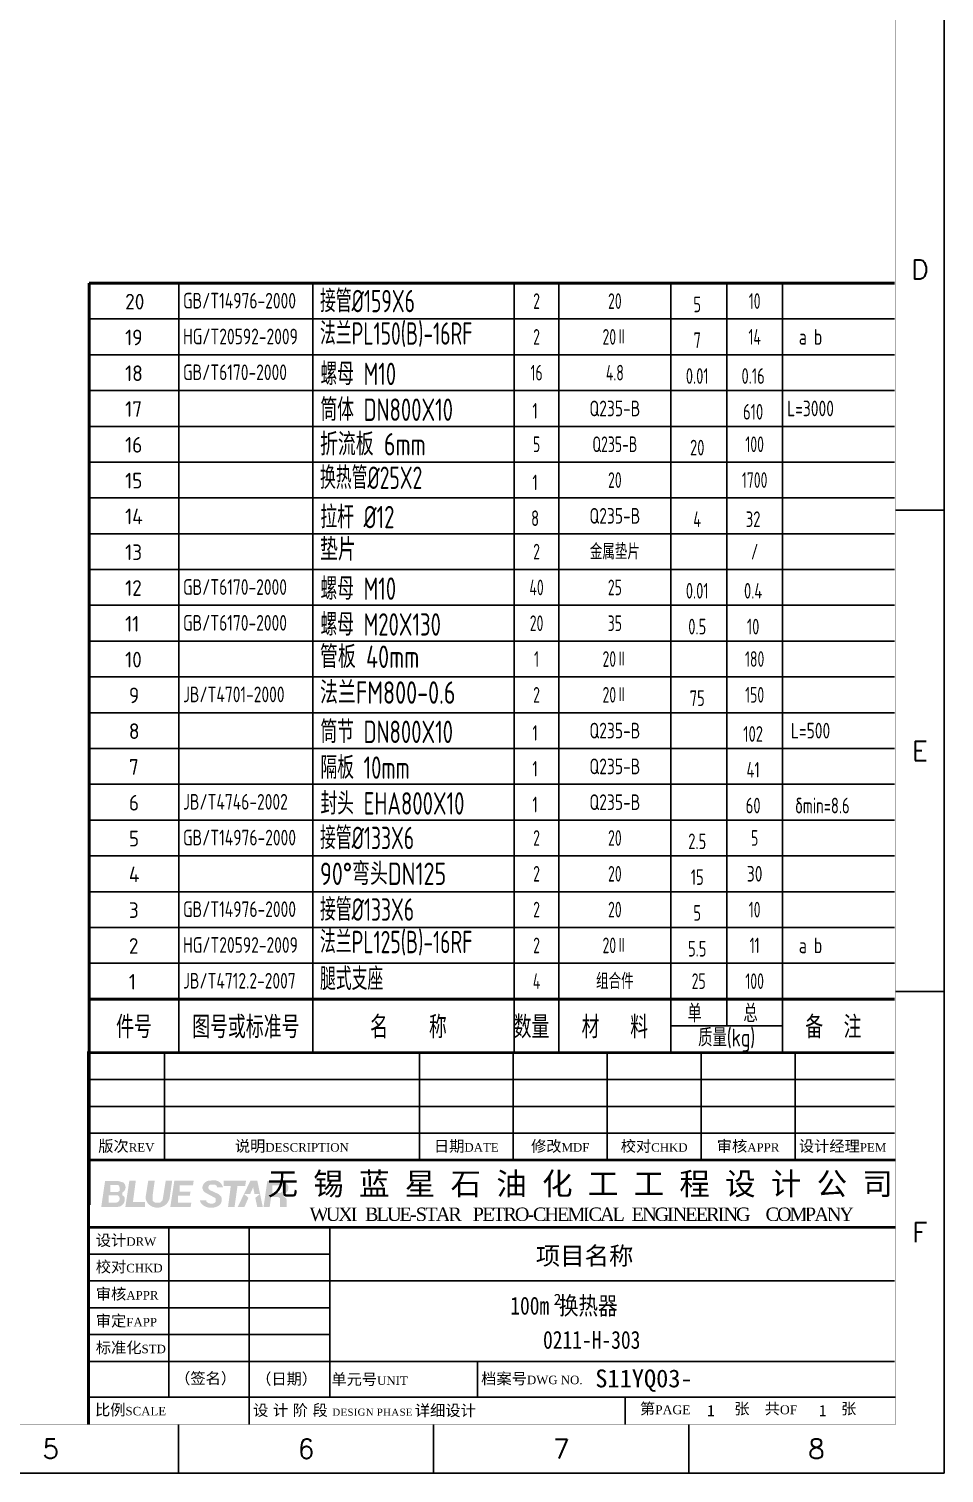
# Model space of a CAD drawing. Extents: x 85951 to 91201, y 374 to 7799.
# Drawn here: x 88848 to 91201, y 374 to 4086 of the extents above; entities that cross this region are included whole.
import ezdxf
from ezdxf.enums import TextEntityAlignment as Align

# ---------------------------------------------------------------- set-up
doc = ezdxf.new("R2010")
doc.units = 0
doc.header["$LTSCALE"] = 420
doc.header["$MEASUREMENT"] = 0
doc.layers.get('0').update_dxf_attribs({"linetype": 'CONTINUOUS'})
doc.layers.add('1轮廓实线层', color=7, linetype='CONTINUOUS')
doc.layers.add('文字', color=7, linetype='CONTINUOUS')
doc.layers.add('粗实线', color=2, linetype='CONTINUOUS', lineweight=50)
doc.styles.add('BPEC', font='isocp2.shx', dxfattribs={"width": 0.8, "bigfont": '@@bpec_c.shx'})
doc.styles.add('HZTXT', font='isocp.shx', dxfattribs={"width": 0.8, "bigfont": 'HZTXT.shx'})
doc.styles.get("Standard").update_dxf_attribs({"font": 'isocp.shx', "width": 0.707, "bigfont": 'hztxt.shx'})
doc.styles.add('TH_GBDIM', font='romans.shx', dxfattribs={"width": 0.8, "bigfont": 'gbcbig.shx'})
doc.styles.add('TQ3_DESIGNER2000', font='NSimSun.ttf', dxfattribs={"height": 1})
doc.styles.add('工程图中汉字', font='isocp.shx', dxfattribs={"width": 0.75, "bigfont": 'bpec_c.shx'})

# ---------------------------------------------------------------- blocks, each defined once
blk = doc.blocks.new('name')
at = {"linetype": 'Continuous'}
h = blk.add_hatch(color=1, dxfattribs=at)
h.paths.add_polyline_path([(-6.87, 1.75), (-6.87, 2.24, 0.56619), (-6.71, 4.32), (-7.8, 4.62), (-10.36, 4.62), (-11.14, -0.67), (-7.96, -0.67, 0.529881), (-6.43, 1.37)])
h.paths.add_polyline_path([(-9.61, 1.71), (-7.82, 1.71, -0.692764), (-8.02, 0.21), (-9.61, 0.21)], flags=16)
h.paths.add_polyline_path([(-9.29, 2.34), (-9.29, 3.79), (-7.85, 3.79), (-7.55, 3.68), (-7.43, 3.33), (-7.43, 2.59), (-7.78, 2.34)], flags=16)
for points in [[(-4.12, 4.64), (-5.43, 4.64), (-6.24, -0.67), (-2.23, -0.67), (-2.23, 0.35), (-4.7, 0.35)], [(-0.27, 4.64), (-1.59, 4.64), (-2.1, 1.47), (-2.1, 0.89, 0.369168), (0.58, -0.8, 0.377373), (2.82, 1.57), (3.28, 4.64), (1.97, 4.64), (1.32, 0.67), (0.86, 0.21), (-0.22, 0.21), (-0.71, 0.54), (-0.71, 1.6)], [(4.46, 1.63), (6.87, 1.63), (7.01, 2.46), (4.78, 2.46), (4.78, 3.71), (7.51, 3.71), (7.65, 4.64), (3.71, 4.64), (2.9, -0.67), (7.03, -0.67), (7.17, 0.22), (4.46, 0.22)], [(13.24, 1.41), (12.66, 1.95), (11, 2.72, -0.678956), (11.03, 3.85), (12, 3.85), (12.31, 3.61), (12.42, 3.33), (13.61, 3.33, 0.414061), (11.16, 4.69, 0.431544), (9.4, 3.17), (9.59, 2.65), (9.91, 2.3), (12.09, 1.1), (12.09, 0.36), (11.99, 0.19, -0.359491), (10.23, 0.41), (10.23, 0.7), (8.87, 0.7), (9.11, 0.13), (9.5, -0.29, 0.260768), (12.28, -0.64, 0.453664)], [(16.56, 3.61), (18.12, 3.61), (18.29, 4.64), (13.71, 4.64), (13.71, 3.61), (15.19, 3.61), (14.63, -0.67), (15.95, -0.67)]]:
    blk.add_hatch(color=256, dxfattribs=at).paths.add_polyline_path(points)
h = blk.add_hatch(color=5, dxfattribs=at)
h.paths.add_polyline_path([(20.58, 4.64), (19.18, 4.64), (17.88, 1.97), (19.13, 1.97), (19.73, 3.31), (20.01, 1.97), (21.14, 1.97)])
h.paths.add_polyline_path([(21.14, 1.97), (20.17, 1.18), (20.56, -0.67), (21.68, -0.67)])
h.paths.add_polyline_path([(18.78, 1.18), (17.88, 1.97), (16.6, -0.67), (17.96, -0.67)])
h = blk.add_hatch(color=256, dxfattribs=at)
h.paths.add_polyline_path([(26.54, 0.73), (26.46, 1.05), (25.95, 1.43), (25.95, 1.9, 0.704229), (26.04, 4.48), (25.36, 4.62), (22.62, 4.62), (21.85, -0.67), (23.09, -0.67), (23.4, 1.37), (24.73, 1.37), (25.18, 1.12), (25.22, 0.89), (25.22, -0.7), (26.54, -0.7)])
h.paths.add_polyline_path([(25.3, 2.18), (23.66, 2.18), (23.66, 3.71), (24.95, 3.71), (25.53, 3.58), (25.69, 3.26), (25.69, 2.49)], flags=16)

msp = doc.modelspace()

# ---------------------------------------------------------------- linework, layer by layer
for p, q in [((89233.1, 1454), (89233.1, 3432)), ((89578.1, 1454), (89578.1, 3432)), ((90095.6, 1454), (90095.6, 3432)), ((90210.6, 1454), (90210.6, 3432)), ((90498.1, 1454), (90498.1, 3432)), ((90641.9, 1523), (90641.9, 3432)), ((90785.6, 1454), (90785.6, 3432)), ((91201, 2848.5), (91076, 2848.5)), ((91201, 1611), (91076, 1611)), ((90498.1, 1523), (90785.6, 1523)), ((89196.2, 1454), (89196.2, 1178)), ((89851.7, 1454), (89851.7, 1178)), ((90093.2, 1178), (90093.2, 1454)), ((90334.7, 1178), (90334.7, 1454)), ((90576.2, 1454), (90576.2, 1178)), ((90817.7, 1454), (90817.7, 1178)), ((89000.7, 1385), (91073.1, 1385)), ((89000.7, 1316), (91073.1, 1316)), ((89000.7, 1247), (91073.1, 1247)), ((89000.7, 1005.5), (89207.7, 1005.5)), ((89207.7, 1005.5), (89207.7, 568.5)), ((89414.6, 1005.5), (89414.6, 498.5)), ((89621.5, 1005.5), (89621.5, 568.5)), ((89000.7, 936.5), (89621.5, 936.5)), ((89000.7, 867.5), (91073.1, 867.5)), ((89000.7, 798.5), (89621.5, 798.5)), ((89000.7, 729.5), (89621.5, 729.5)), ((89000.7, 660.5), (91073.1, 660.5)), ((90001, 660.5), (90001, 568.5)), ((89000.7, 568.5), (91076, 568.5)), ((90380.5, 568.5), (90380.5, 498.5))]:
    msp.add_line(p, q)
at = {"color": 7}
for p, q in [((89003.1, 3340), (91073.1, 3340)), ((89003.1, 3248), (91073.1, 3248)), ((89003.1, 3156), (91073.1, 3156)), ((89003.1, 3064), (91073.1, 3064)), ((89003.1, 2972), (91073.1, 2972)), ((89003.1, 2880), (91073.1, 2880)), ((89003.1, 2788), (91073.1, 2788)), ((89003.1, 2696), (91073.1, 2696)), ((89003.1, 2604), (91073.1, 2604)), ((89003.1, 2512), (91073.1, 2512)), ((89003.1, 2420), (91073.1, 2420)), ((89003.1, 2328), (91073.1, 2328)), ((89003.1, 2236), (91073.1, 2236)), ((89003.1, 2144), (91073.1, 2144)), ((89003.1, 2052), (91073.1, 2052)), ((89003.1, 1960), (91073.1, 1960)), ((89003.1, 1868), (91073.1, 1868)), ((89003.1, 1776), (91073.1, 1776)), ((89003.1, 1684), (91073.1, 1684))]:
    msp.add_line(p, q, dxfattribs=at)
msp.add_lwpolyline([(85951, 7798.5), (91201, 7798.5), (91201, 373.5), (85951, 373.5)], close=True)
at = {"const_width": 0.35}
msp.add_lwpolyline([(86263.5, 7673.5), (86263.5, 498.5), (91076, 498.5), (91076, 7673.5)], close=True, dxfattribs=at)
for points, const_width in [([(89000.7, 1454), (91073.1, 1454), (89000.7, 1454), (89000.7, 1339), (89000.7, 1178)], 6.9), ([(89000.7, 1247), (89000.7, 1247)], 11.5), ([(89000.7, 1005.5), (91076, 1005.5)], 6.9)]:
    msp.add_lwpolyline(points, dxfattribs=dict(const_width=const_width))
msp.add_lwpolyline([(91076, 1178, 6.9, 6.9, 0), (89000.7, 1178, 6.9, 6.9, 0), (89000.7, 498.5, 0, 0, 0)], format="xyseb")
at = {"layer": '1轮廓实线层'}
for p, q in [((89232.2, 498.5), (89232.2, 373.5)), ((89888.5, 498.5), (89888.5, 373.5)), ((90544.7, 498.5), (90544.7, 373.5))]:
    msp.add_line(p, q, dxfattribs=at)
at = {"layer": '粗实线'}
for p, q in [((89003.1, 1063), (89003.1, 3432)), ((89003.1, 3432), (91073.1, 3432)), ((89003.1, 1592), (91073.1, 1592)), ((89000.7, 498.5), (89000.7, 1131)), ((89000.7, 498.5), (89000.7, 1131)), ((89000.7, 498.5), (89000.7, 1131)), ((89000.7, 498.5), (89000.7, 1131))]:
    msp.add_line(p, q, dxfattribs=at)

# ---------------------------------------------------------------- block references
at = {"xscale": 12.64999999997963, "yscale": 12.65000000000418, "zscale": 12.65}
msp.add_blockref('name', (89174.8, 1066.2), dxfattribs=at)

# ---------------------------------------------------------------- texts
at = {"style": 'TH_GBDIM'}
for s, p in [('D', (91138.5, 3467.3)), ('E', (91138.5, 2229.8)), ('F', (91138.5, 992.3))]:
    msp.add_text(s, height=50, dxfattribs=at).set_placement(p, align=Align.MIDDLE)
for s, height, p in [('20', 40.25, (89095.3, 3364.4)), ('19', 40.25, (89095.3, 3272.4)), ('18', 40.25, (89095.3, 3180.4)), ('17', 40.25, (89095.3, 3088.4)), ('16', 40.25, (89095.3, 2996.4)), ('15', 40.25, (89095.3, 2904.4)), ('14', 40.25, (89095.3, 2812.4)), ('13', 40.25, (89095.3, 2720.4)), ('12', 40.25, (89095.3, 2628.4)), ('11', 40.25, (89095.3, 2536.4)), ('10', 40.25, (89095.3, 2444.4)), ('9', 40.3, (89104.9, 2352.4)), ('8', 40.3, (89104.9, 2260.4)), ('7', 40.3, (89104.9, 2168.4)), ('6', 40.3, (89104.9, 2076.4)), ('5', 40.3, (89104.9, 1984.4)), ('4', 40.2, (89104.9, 1892.4)), ('3', 40.2, (89104.9, 1800.4)), ('2', 40.2, (89104.9, 1708.4)), ('1', 40.2, (89104.9, 1616.4))]:
    msp.add_text(s, height=height).set_placement(p)
at = {"width": 0.75}
for s, p in [('螺母 M10', (89597.4, 3170.1)), ('筒体 DN800X10', (89597.4, 3078.1)), ('拉杆 %%c12', (89597.4, 2802.1)), ('螺母 M10', (89597.4, 2618.1)), ('螺母 M20X130', (89597.4, 2526.1)), ('筒节 DN800X10', (89597.4, 2250.1)), ('隔板 10mm', (89597.4, 2158.1)), ('封头 EHA800X10', (89597.4, 2066.1))]:
    msp.add_text(s, height=57.5, dxfattribs=at).set_placement(p)
at = {"style": 'HZTXT', "width": 0.8}
for s, height, p in [('单 ', 46, (90570, 1557.5)), ('总 ', 46, (90713.8, 1557.5)), ('件号', 57.5, (89118.1, 1523)), ('图号或标准号', 57.5, (89405.6, 1523)), ('名    称^J', 57.5, (89836.9, 1523)), ('数量^J', 57.5, (90153.1, 1523)), ('材   料', 57.5, (90354.4, 1523)), ('备  注^J', 57.5, (90929.4, 1523)), ('质量(kg)', 46, (90641.9, 1488.5))]:
    msp.add_text(s, height=height, dxfattribs=at).set_placement(p, align=Align.MIDDLE)
at = {"style": 'TQ3_DESIGNER2000', "width": 0.8}
for s, p in [('100m 换热器', (90085.5, 780.9)), ('0211-H-303', (90169.7, 693.1))]:
    msp.add_text(s, height=46, dxfattribs=at).set_placement(p)
for s, insert, char_height, width, attachment_point in [('接管%%C159X6', (89596.3, 3386), 57.5, 517.5, 4), ('2', (90153.1, 3386), 40.2, 115, 5), ('20', (90354.4, 3386), 40.25, 287.5, 5), ('10', (90713.8, 3386), 40.25, 287.5, 5), ('法兰PL150(B)-16RF', (89596.3, 3299.8), 57.5, 646.857, 4), ('2', (90153.1, 3294), 40.2, 115, 5), ('20Ⅱ', (90354.4, 3294), 40.25, 287.5, 5), ('14', (90713.8, 3294), 40.25, 143.75, 5), ('16', (90153.1, 3202), 40.25, 115, 5), ('4.8', (90354.4, 3202), 40.25, 287.5, 5), ('5', (90153.1, 3018), 40.2, 115, 5), ('Q235-B', (90354.4, 3018), 40.25, 287.5, 5), ('100', (90713.8, 3018), 40.25, 287.5, 5), ('换热管%%C25X2', (89596.3, 2931.8), 57.5, 646.857, 4), ('20', (90354.4, 2926), 40.25, 287.5, 5), ('1700', (90713.8, 2926), 40.25, 143.75, 5), ('2', (90153.1, 2742), 40.2, 115, 5), ('/', (90713.8, 2742), 40.2, 143.75, 5), ('40', (90153.1, 2650), 40.25, 115, 5), ('25', (90354.4, 2650), 40.25, 287.5, 5), ('20', (90153.1, 2558), 40.25, 115, 5), ('35', (90354.4, 2558), 40.25, 287.5, 5), ('1', (90153.1, 2466), 40.2, 115, 5), ('20Ⅱ', (90354.4, 2466), 40.25, 287.5, 5), ('180', (90713.8, 2466), 40.25, 143.75, 5), ('2', (90153.1, 2374), 40.2, 115, 5), ('20Ⅱ', (90354.4, 2374), 40.25, 287.5, 5), ('150', (90713.8, 2374), 40.25, 143.75, 5), ('接管%%C133X6', (89596.3, 2006), 57.5, 517.5, 4), ('2', (90153.1, 2006), 40.2, 115, 5), ('20', (90354.4, 2006), 40.25, 287.5, 5), ('5', (90713.8, 2006), 40.2, 287.5, 5), ('2', (90153.1, 1914), 40.2, 115, 5), ('20', (90354.4, 1914), 40.25, 287.5, 5), ('接管%%C133X6', (89596.3, 1822), 57.5, 517.5, 4), ('2', (90153.1, 1822), 40.2, 115, 5), ('20', (90354.4, 1822), 40.25, 287.5, 5), ('10', (90713.8, 1822), 40.25, 287.5, 5), ('法兰PL125(B)-16RF', (89596.3, 1735.8), 57.5, 646.857, 4), ('2', (90153.1, 1730), 40.2, 115, 5), ('20Ⅱ', (90354.4, 1730), 40.25, 287.5, 5), ('11', (90713.8, 1730), 40.25, 143.75, 5), ('腿式支座', (89596.3, 1643.8), 57.5, 592.082, 4), ('4', (90153.1, 1638), 40.2, 115, 5), ('25', (90570, 1638), 40.25, 143.75, 5), ('100', (90713.8, 1638), 40.25, 143.75, 5)]:
    msp.add_mtext(s, dxfattribs=dict(insert=insert, char_height=char_height, width=width, attachment_point=attachment_point))
for s, insert, char_height, width, attachment_point, style in [('GB/T14976-2000', (89244.2, 3387), 40.25, 345, 4, 'HZTXT'), ('HG/T20592-2009', (89244.2, 3295), 40.25, 345, 4, 'HZTXT'), ('a b', (90857.5, 3294), 40.25, 143.75, 5, 'HZTXT'), ('GB/T6170-2000', (89244.2, 3203), 40.25, 345, 4, 'HZTXT'), ('Q235-B', (90354.4, 3110), 40.25, 287.5, 5, 'HZTXT'), ('L=3000', (90857.5, 3110), 40.25, 143.75, 5, 'HZTXT'), ('折流板 6mm', (89596.3, 3018), 57.5, 517.5, 4, 'HZTXT'), ('Q235-B', (90354.4, 2834), 40.25, 287.5, 5, 'HZTXT'), ('垫片', (89596.3, 2747.8), 57.5, 646.857, 4, 'HZTXT'), ('金属垫片', (90354.4, 2742), 40.25, 287.5, 5, 'HZTXT'), ('GB/T6170-2000', (89244.2, 2651), 40.25, 345, 4, 'HZTXT'), ('GB/T6170-2000', (89244.2, 2559), 40.25, 345, 4, 'HZTXT'), ('管板 40mm', (89596.3, 2471.8), 57.5, 646.857, 4, 'HZTXT'), ('法兰FM800-0.6', (89596.3, 2379.8), 57.5, 646.857, 4, 'HZTXT'), ('JB/T4701-2000', (89244.2, 2375), 40.25, 345, 4, 'HZTXT'), ('Q235-B', (90354.4, 2282), 40.25, 287.5, 5, 'HZTXT'), ('L=500', (90857.5, 2282), 40.25, 143.75, 5, 'HZTXT'), ('Q235-B', (90354.4, 2190), 40.25, 287.5, 5, 'HZTXT'), ('JB/T4746-2002', (89244.2, 2099), 40.25, 345, 4, 'HZTXT'), ('Q235-B', (90354.4, 2098), 40.25, 287.5, 5, 'HZTXT'), ('GB/T14976-2000', (89244.2, 2007), 40.25, 345, 4, 'HZTXT'), ('90%%d弯头DN125', (89596.3, 1914), 57.5, 517.5, 4, 'HZTXT'), ('30', (90713.8, 1914), 40.25, 287.5, 5, 'HZTXT'), ('GB/T14976-2000', (89244.2, 1823), 40.25, 345, 4, 'HZTXT'), ('HG/T20592-2009', (89244.2, 1731), 40.25, 345, 4, 'HZTXT'), ('a b', (90857.5, 1730), 40.25, 143.75, 5, 'HZTXT'), ('JB/T4712.2-2007', (89244.2, 1639), 40.25, 345, 4, 'HZTXT'), ('组合件', (90354.4, 1638), 40.25, 287.5, 5, 'HZTXT'), ('版次{\\fTimes New Roman|b0|i0|c0|p18;\\H0.76x;REV}', (89098.4, 1212.5), 28.75, 195.5, 5, 'TQ3_DESIGNER2000'), ('说明{\\fTimes New Roman|b0|i0|c0|p18;\\H0.76x;DESCRIPTION}', (89523.9, 1212.5), 28.75, 655.5, 5, 'TQ3_DESIGNER2000'), ('日期{\\fTimes New Roman|b0|i0|c0|p18;\\H0.76x;DATE}', (89972.4, 1212.5), 28.75, 241.5, 5, 'TQ3_DESIGNER2000'), ('修改{\\fTimes New Roman|b0|i0|c0|p18;\\H0.76x;MDF}', (90213.9, 1212.5), 28.75, 241.5, 5, 'TQ3_DESIGNER2000'), ('校对{\\fTimes New Roman|b0|i0|c0|p18;\\H0.76x;CHKD}', (90455.4, 1212.5), 28.75, 241.5, 5, 'TQ3_DESIGNER2000'), ('审核{\\fTimes New Roman|b0|i0|c0|p18;\\H0.76x;APPR}', (90696.9, 1212.5), 28.75, 241.5, 5, 'TQ3_DESIGNER2000'), ('设计经理{\\fTimes New Roman|b0|i0|c0|p18;\\H0.76x;PEM}', (90939.8, 1212.5), 28.75, 258.283, 5, 'TQ3_DESIGNER2000'), ('{\\fSimSun|b0|i0|c134|p2;\\H0.8333x;\\W1;\\T1.5;无锡蓝星石油化工工程设计公司}', (90284.9, 1114.1), 69, 1785.292, 5, 'BPEC'), ('{\\fTimes New Roman|b0|i0|c238|p18;\\W1;\\T0.8;WUXI  BLUE-STAR   PETRO-CHEMICAL  ENGINEERING    COMPANY}', (90266.3, 1038.5), 34.5, 1960.711, 5, 'BPEC'), ('设计{\\fTimes New Roman|b0|i0|c0|p18;\\H0.76x;DRW}', (89019.9, 970.5), 28.75, 172.176, 4, 'TQ3_DESIGNER2000'), ('项目名称', (90151.1, 929.5), 46, 1471.344, 4, 'TQ3_DESIGNER2000'), ('校对{\\fTimes New Roman|b0|i0|c0|p18;\\H0.76x;CHKD}', (89019.8, 902.4), 28.75, 196.797, 4, 'TQ3_DESIGNER2000'), ('审核{\\fTimes New Roman|b0|i0|c0|p18;\\H0.76x;APPR}', (89019.9, 832.5), 28.75, 172.176, 4, 'TQ3_DESIGNER2000'), ('2', (90197.2, 820.2), 28.8, 1471.344, 4, 'TQ3_DESIGNER2000'), ('审定{\\fTimes New Roman|b0|i0|c0|p18;\\H0.76x;FAPP}', (89019.9, 763.5), 28.75, 172.176, 4, 'TQ3_DESIGNER2000'), ('标准化{\\fTimes New Roman|b0|i0|c0|p18;\\H0.76x;STD}', (89019.9, 694.5), 28.75, 227.793, 4, 'TQ3_DESIGNER2000'), ('（签名）', (89302.1, 615.2), 28.75, 230, 5, 'TQ3_DESIGNER2000'), ('（日期）', (89510.5, 613.9), 28.75, 230, 5, 'TQ3_DESIGNER2000'), ('单元号{\\fTimes New Roman|b0|i0|c0|p18;\\H0.76x;UNIT}', (89625.5, 613.2), 28.75, 371.565, 4, 'TQ3_DESIGNER2000'), ('档案号{\\fTimes New Roman|b0|i0|c0|p18;\\H0.76x;DWG NO.}', (90010.7, 614.9), 28.75, 379.5, 4, 'TQ3_DESIGNER2000'), ('S11YQ03-', (90304.1, 611.1), 46, 1471.344, 4, 'TQ3_DESIGNER2000'), ('第{\\fTimes New Roman|b0|i0|c0|p18;\\H0.8x;PAGE     \\f??|b0|i0|c0|p2;  \\fTimes New Roman|b0|i0|c0|p18;      }张  共{\\fTimes New Roman|b0|i0|c0|p18;\\H0.8x;OF    \\f??|b0|i0|c0|p2; \\fTimes New Roman|b0|i0|c0|p18;        }张', (90697, 537.6), 28.75, 632.5, 5, 'TQ3_DESIGNER2000'), ('比例{\\fTimes New Roman|b0|i0|c0|p18;\\H0.76x;SCALE}', (89017.8, 534.7), 28.75, 371.565, 4, 'TQ3_DESIGNER2000'), ('{\\fSimSun|b0|i0|c134|p2;\\T1.3;设计阶段\\fTimes New Roman|b0|i0|c0|p18;\\H0.64x;\\T1.05;DESIGN PHASE}', (89424.2, 533.6), 28.75, 536.443, 4, 'TQ3_DESIGNER2000'), ('详细设计', (89840, 533), 28.75, 1471.344, 4, 'TQ3_DESIGNER2000'), ('1', (90591.6, 533.9), 28.8, 1471.344, 4, 'TQ3_DESIGNER2000'), ('1', (90879.1, 533.9), 28.8, 1471.344, 4, 'TQ3_DESIGNER2000')]:
    msp.add_mtext(s, dxfattribs=dict(insert=insert, char_height=char_height, width=width, attachment_point=attachment_point, style=style))
at = {"layer": '1轮廓实线层', "style": 'TH_GBDIM'}
for s, p in [('5', (88904.1, 436)), ('6', (89560.3, 436)), ('7', (90216.6, 436)), ('8', (90872.8, 436))]:
    msp.add_text(s, height=50, dxfattribs=at).set_placement(p, align=Align.MIDDLE)
at = {"layer": '文字', "style": '工程图中汉字', "width": 0.75}
for s, height, p in [('5', 40.2, (90566.2, 3377.4)), ('7', 40.2, (90566.2, 3285.4)), ('0.01', 40.25, (90566.2, 3193.4)), ('0.16', 40.25, (90709.9, 3193.4)), ('1', 40.3, (90149.3, 3103.9)), ('610', 40.25, (90709.9, 3101.4)), ('20', 40.25, (90566.2, 3009.4)), ('1', 40.3, (90149.3, 2919.9)), ('8', 40.2, (90149.3, 2827.9)), ('4', 40.2, (90566.2, 2825.4)), ('32', 40.25, (90709.9, 2825.4)), ('0.01', 40.25, (90566.2, 2641.4)), ('0.4', 40.25, (90709.9, 2641.4)), ('0.5', 40.25, (90566.2, 2549.4)), ('10', 40.25, (90709.9, 2549.4)), ('75', 40.25, (90566.2, 2365.4)), ('1', 40.3, (90149.3, 2275.9)), ('102', 40.25, (90709.9, 2273.4)), ('1', 40.3, (90149.3, 2183.9)), ('41', 40.25, (90709.9, 2181.4)), ('1', 40.3, (90149.3, 2091.9)), ('60', 40.25, (90709.9, 2089.4)), ('δmin=8.6', 40.25, (90888, 2089.4)), ('2.5', 40.25, (90566.2, 1997.4)), ('15', 40.25, (90566.2, 1905.4)), ('5', 40.2, (90566.2, 1813.4)), ('5.5', 40.25, (90566.2, 1721.4))]:
    msp.add_text(s, height=height, dxfattribs=at).set_placement(p, align=Align.MIDDLE)

doc.saveas('drawing.dxf')
